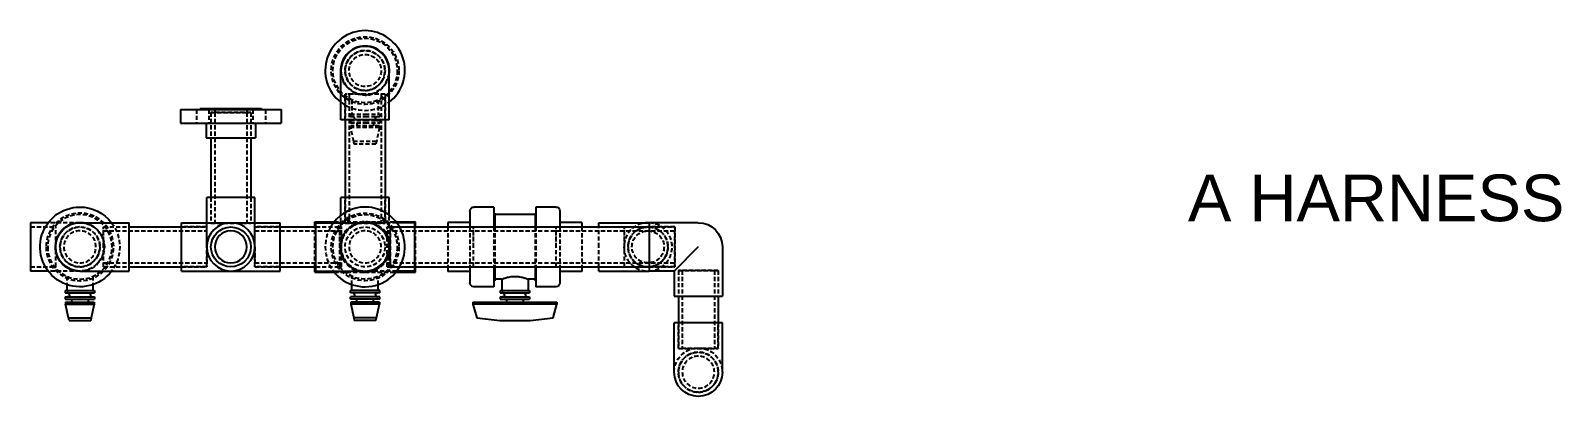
# Model space of a CAD drawing. Header units: inches. Extents: x 384 to 2495, y 344 to 1371.
# Drawn here: x 2058.9 to 2150.1, y 426.8 to 448.5 of the extents above; entities that cross this region are included whole.
import ezdxf

# ---------------------------------------------------------------- set-up
doc = ezdxf.new("R2010")
doc.units = ezdxf.units.IN
doc.header["$MEASUREMENT"] = 0
doc.linetypes.add('HIDDEN', pattern=[0.375, 0.25, -0.125])
doc.layers.add('HIDDEN', color=4, linetype='HIDDEN')
doc.layers.add('VISIBLE', color=7, linetype='Continuous')
doc.styles.get("Standard").update_dxf_attribs({"font": 'arial.ttf'})

msp = doc.modelspace()

# ---------------------------------------------------------------- linework, layer by layer
at = {"layer": 'HIDDEN'}
for p, q in [((2080.026, 444.744), (2077.651, 444.744)), ((2077.651, 444.744), (2077.651, 443.213)), ((2078.838, 444.744), (2077.651, 444.744)), ((2077.651, 443.213), (2077.651, 444.744)), ((2077.882, 444.744), (2077.882, 437.056)), ((2078.058, 444.396), (2078.058, 443.55)), ((2080.026, 444.744), (2078.838, 444.744)), ((2079.618, 444.396), (2079.618, 443.55)), ((2079.795, 444.744), (2079.795, 437.056)), ((2080.026, 444.744), (2080.026, 443.213)), ((2080.026, 443.213), (2080.026, 444.744)), ((2068.784, 443.832), (2068.784, 443.02)), ((2069.534, 443.832), (2069.534, 443.02)), ((2072.026, 443.645), (2069.651, 443.645)), ((2069.651, 443.645), (2069.651, 442.145)), ((2069.651, 443.645), (2071.678, 443.645)), ((2069.651, 443.645), (2069.651, 442.145)), ((2069.688, 443.895), (2069.688, 443.832)), ((2069.882, 443.832), (2069.882, 443.645)), ((2069.882, 443.645), (2069.882, 437.088)), ((2071.678, 443.645), (2072.026, 443.645)), ((2071.795, 443.832), (2071.795, 443.645)), ((2071.795, 443.645), (2071.795, 437.088)), ((2071.988, 443.895), (2071.988, 443.832)), ((2072.026, 443.645), (2072.026, 442.145)), ((2072.026, 443.645), (2072.026, 442.145)), ((2072.143, 443.832), (2072.143, 443.02)), ((2072.893, 443.832), (2072.893, 443.02)), ((2077.963, 443.55), (2078.838, 443.55)), ((2077.963, 443.55), (2077.963, 443.42)), ((2078.838, 443.55), (2079.713, 443.55)), ((2079.713, 443.55), (2079.713, 443.42)), ((2077.963, 443.42), (2078.838, 443.42)), ((2077.963, 443.17), (2078.838, 443.17)), ((2077.963, 443.17), (2077.963, 443.04)), ((2077.963, 443.04), (2078.838, 443.04)), ((2079.693, 442.86), (2077.983, 442.86)), ((2077.983, 442.75), (2077.983, 442.86)), ((2078.158, 441.928), (2077.983, 442.75)), ((2079.693, 442.75), (2077.983, 442.75)), ((2078.098, 443.42), (2078.088, 443.42)), ((2078.098, 443.17), (2078.088, 443.17)), ((2078.107, 443.419), (2078.098, 443.42)), ((2078.107, 443.171), (2078.098, 443.17)), ((2078.117, 443.417), (2078.107, 443.419)), ((2078.117, 443.173), (2078.107, 443.171)), ((2078.127, 443.414), (2078.117, 443.417)), ((2078.127, 443.176), (2078.117, 443.173)), ((2078.137, 443.41), (2078.127, 443.414)), ((2078.137, 443.18), (2078.127, 443.176)), ((2078.147, 443.405), (2078.137, 443.41)), ((2078.147, 443.185), (2078.137, 443.18)), ((2078.156, 443.4), (2078.147, 443.405)), ((2078.156, 443.19), (2078.147, 443.185)), ((2078.166, 443.393), (2078.156, 443.4)), ((2078.166, 443.197), (2078.156, 443.19)), ((2078.174, 443.386), (2078.166, 443.393)), ((2078.174, 443.204), (2078.166, 443.197)), ((2078.182, 443.378), (2078.174, 443.386)), ((2078.182, 443.212), (2078.174, 443.204)), ((2078.189, 443.369), (2078.182, 443.378)), ((2078.189, 443.221), (2078.182, 443.212)), ((2078.196, 443.359), (2078.189, 443.369)), ((2078.196, 443.231), (2078.189, 443.221)), ((2078.202, 443.348), (2078.196, 443.359)), ((2078.202, 443.242), (2078.196, 443.231)), ((2078.206, 443.337), (2078.202, 443.348)), ((2078.206, 443.253), (2078.202, 443.242)), ((2078.21, 443.325), (2078.206, 443.337)), ((2078.21, 443.265), (2078.206, 443.253)), ((2078.212, 443.313), (2078.21, 443.325)), ((2078.212, 443.277), (2078.21, 443.265)), ((2078.213, 443.301), (2078.212, 443.313)), ((2078.213, 443.289), (2078.212, 443.277)), ((2078.213, 443.301), (2078.213, 443.289)), ((2078.338, 443.04), (2078.338, 442.86)), ((2078.838, 443.42), (2079.713, 443.42)), ((2078.838, 443.17), (2079.713, 443.17)), ((2078.838, 443.04), (2079.713, 443.04)), ((2079.339, 443.04), (2079.339, 442.86)), ((2079.463, 443.301), (2079.465, 443.313)), ((2079.463, 443.301), (2079.463, 443.289)), ((2079.463, 443.289), (2079.465, 443.277)), ((2079.465, 443.313), (2079.467, 443.325)), ((2079.465, 443.277), (2079.467, 443.265)), ((2079.467, 443.325), (2079.47, 443.337)), ((2079.467, 443.265), (2079.47, 443.253)), ((2079.47, 443.337), (2079.475, 443.348)), ((2079.47, 443.253), (2079.475, 443.242)), ((2079.475, 443.348), (2079.481, 443.359)), ((2079.475, 443.242), (2079.481, 443.231)), ((2079.481, 443.359), (2079.487, 443.369)), ((2079.481, 443.231), (2079.487, 443.221)), ((2079.487, 443.369), (2079.495, 443.378)), ((2079.487, 443.221), (2079.495, 443.212)), ((2079.495, 443.378), (2079.503, 443.386)), ((2079.495, 443.212), (2079.503, 443.204)), ((2079.503, 443.386), (2079.511, 443.393)), ((2079.503, 443.204), (2079.511, 443.197)), ((2079.511, 443.393), (2079.52, 443.4)), ((2079.511, 443.197), (2079.52, 443.19)), ((2079.693, 442.75), (2079.519, 441.928)), ((2079.52, 443.4), (2079.53, 443.405)), ((2079.52, 443.19), (2079.53, 443.185)), ((2079.53, 443.405), (2079.54, 443.41)), ((2079.53, 443.185), (2079.54, 443.18)), ((2079.54, 443.41), (2079.55, 443.414)), ((2079.54, 443.18), (2079.55, 443.176)), ((2079.55, 443.414), (2079.56, 443.417)), ((2079.55, 443.176), (2079.56, 443.173)), ((2079.56, 443.417), (2079.57, 443.419)), ((2079.56, 443.173), (2079.57, 443.171)), ((2079.57, 443.419), (2079.579, 443.42)), ((2079.57, 443.171), (2079.579, 443.17)), ((2079.579, 443.42), (2079.588, 443.42)), ((2079.579, 443.17), (2079.588, 443.17)), ((2079.693, 442.86), (2079.693, 442.75)), ((2079.713, 443.17), (2079.713, 443.04)), ((2078.194, 441.76), (2078.158, 441.928)), ((2079.519, 441.928), (2078.158, 441.928)), ((2079.483, 441.76), (2078.194, 441.76)), ((2079.519, 441.928), (2079.483, 441.76)), ((2069.651, 438.588), (2069.651, 437.088)), ((2069.651, 438.588), (2069.651, 437.088)), ((2072.026, 438.588), (2072.026, 437.088)), ((2072.026, 438.588), (2072.026, 437.088)), ((2077.651, 438.588), (2077.651, 437.056)), ((2077.651, 437.056), (2077.651, 438.588)), ((2080.026, 438.588), (2080.026, 437.056)), ((2080.026, 437.056), (2080.026, 438.588)), ((2061.838, 437.088), (2059.948, 437.088)), ((2069.401, 437.088), (2069.651, 437.088)), ((2069.651, 437.088), (2072.026, 437.088)), ((2069.651, 437.088), (2069.651, 437.056)), ((2069.651, 437.056), (2069.651, 437.088)), ((2069.651, 437.088), (2072.026, 437.088)), ((2069.882, 437.088), (2069.882, 437.056)), ((2071.795, 437.088), (2071.795, 437.056)), ((2072.026, 437.088), (2072.026, 437.056)), ((2072.026, 437.056), (2072.026, 437.088)), ((2072.026, 437.088), (2072.276, 437.088)), ((2076.997, 437.15), (2078.838, 437.15)), ((2077.401, 435.65), (2077.401, 437.541)), ((2078.838, 437.15), (2080.68, 437.15)), ((2080.729, 437.088), (2078.838, 437.088)), ((2080.276, 436.838), (2080.276, 437.541)), ((2058.901, 436.838), (2060.401, 436.838)), ((2060.401, 435.65), (2060.401, 436.838)), ((2063.245, 434.463), (2063.245, 436.838)), ((2063.245, 436.838), (2064.776, 436.838)), ((2063.245, 435.65), (2063.245, 436.838)), ((2063.245, 436.838), (2064.776, 436.838)), ((2063.245, 436.607), (2069.401, 436.607)), ((2067.901, 436.838), (2069.401, 436.838)), ((2069.401, 436.838), (2067.901, 436.838)), ((2069.651, 437.056), (2072.026, 437.056)), ((2070.838, 437.056), (2069.651, 437.056)), ((2072.026, 437.056), (2070.838, 437.056)), ((2072.276, 436.838), (2073.776, 436.838)), ((2073.776, 436.838), (2072.276, 436.838)), ((2072.276, 436.607), (2077.432, 436.607)), ((2075.838, 435.65), (2075.838, 436.838)), ((2075.901, 436.838), (2077.432, 436.838)), ((2075.901, 436.838), (2077.432, 436.838)), ((2077.338, 434.463), (2077.338, 436.838)), ((2077.338, 435.65), (2077.338, 436.838)), ((2077.432, 434.463), (2077.432, 436.838)), ((2077.432, 435.65), (2077.432, 436.838)), ((2077.651, 437.056), (2080.026, 437.056)), ((2078.838, 437.056), (2077.651, 437.056)), ((2080.026, 437.056), (2078.838, 437.056)), ((2080.151, 434.463), (2080.151, 436.838)), ((2080.151, 436.838), (2081.776, 436.838)), ((2080.151, 436.607), (2097.297, 436.607)), ((2080.276, 435.65), (2080.276, 436.838)), ((2080.276, 436.838), (2081.776, 436.838)), ((2080.338, 436.838), (2080.338, 434.463)), ((2080.338, 435.65), (2080.338, 436.838)), ((2081.838, 435.65), (2081.838, 436.838)), ((2083.776, 436.838), (2083.776, 434.463)), ((2085.086, 436.838), (2085.086, 434.463)), ((2085.307, 434.463), (2085.307, 436.838)), ((2085.307, 435.65), (2085.307, 436.838)), ((2086.516, 436.838), (2086.516, 434.463)), ((2086.566, 436.838), (2086.566, 434.463)), ((2088.976, 436.838), (2088.976, 434.463)), ((2089.026, 436.838), (2089.026, 434.463)), ((2090.235, 434.463), (2090.235, 436.838)), ((2090.235, 435.65), (2090.235, 436.838)), ((2090.456, 436.838), (2090.456, 434.463)), ((2091.766, 436.838), (2091.766, 434.463)), ((2092.766, 435.65), (2092.766, 436.838)), ((2094.297, 434.463), (2094.297, 436.838)), ((2094.297, 435.65), (2094.297, 436.838)), ((2095.766, 436.838), (2097.297, 436.838)), ((2097.297, 436.838), (2095.766, 436.838)), ((2097.297, 435.65), (2097.297, 436.838)), ((2097.297, 436.838), (2097.297, 434.463)), ((2060.401, 434.463), (2060.401, 435.65)), ((2063.245, 434.463), (2063.245, 435.65)), ((2069.401, 434.463), (2069.401, 435.65)), ((2069.401, 435.65), (2069.401, 434.463)), ((2072.276, 434.463), (2072.276, 435.65)), ((2072.276, 435.65), (2072.276, 434.463)), ((2075.838, 434.463), (2075.838, 435.65)), ((2077.338, 434.463), (2077.338, 435.65)), ((2077.432, 434.463), (2077.432, 435.65)), ((2080.276, 434.463), (2080.276, 435.65)), ((2080.338, 434.463), (2080.338, 435.65)), ((2081.838, 434.463), (2081.838, 435.65)), ((2085.307, 434.463), (2085.307, 435.65)), ((2090.235, 434.463), (2090.235, 435.65)), ((2092.766, 434.463), (2092.766, 435.65)), ((2094.297, 434.463), (2094.297, 435.65)), ((2097.297, 434.463), (2097.297, 435.65)), ((2058.901, 434.463), (2060.401, 434.463)), ((2063.245, 434.694), (2069.401, 434.694)), ((2063.245, 434.463), (2064.776, 434.463)), ((2063.245, 434.463), (2064.776, 434.463)), ((2067.901, 434.463), (2069.401, 434.463)), ((2069.401, 434.463), (2067.901, 434.463)), ((2072.276, 434.694), (2077.432, 434.694)), ((2072.276, 434.463), (2073.776, 434.463)), ((2073.776, 434.463), (2072.276, 434.463)), ((2075.901, 434.463), (2077.432, 434.463)), ((2075.901, 434.463), (2077.432, 434.463)), ((2080.151, 434.694), (2097.297, 434.694)), ((2080.151, 434.463), (2081.776, 434.463)), ((2080.276, 434.463), (2081.776, 434.463)), ((2095.766, 434.463), (2097.297, 434.463)), ((2097.297, 434.463), (2095.766, 434.463)), ((2061.838, 434.213), (2059.948, 434.213)), ((2061.058, 433.896), (2061.058, 433.407)), ((2062.618, 433.896), (2062.618, 433.407)), ((2076.997, 434.15), (2078.838, 434.15)), ((2078.058, 433.407), (2078.058, 433.896)), ((2080.729, 434.213), (2078.838, 434.213)), ((2078.838, 434.15), (2080.68, 434.15)), ((2079.618, 433.407), (2079.618, 433.896)), ((2099.891, 434.244), (2097.516, 434.244)), ((2097.516, 434.244), (2097.516, 432.713)), ((2097.516, 434.244), (2099.891, 434.244)), ((2097.516, 434.244), (2097.516, 432.713)), ((2097.747, 434.244), (2097.747, 429.597)), ((2099.66, 434.244), (2099.66, 429.597)), ((2099.891, 434.244), (2099.891, 432.713)), ((2099.891, 434.244), (2099.891, 432.713)), ((2097.516, 431.129), (2097.516, 429.597)), ((2097.516, 429.597), (2097.516, 431.129)), ((2099.891, 431.129), (2099.891, 429.597)), ((2099.891, 429.597), (2099.891, 431.129)), ((2097.516, 429.597), (2099.891, 429.597)), ((2098.703, 429.597), (2097.516, 429.597)), ((2099.891, 429.597), (2098.703, 429.597))]:
    msp.add_line(p, q, dxfattribs=at)
for centre, radius in [((2078.838, 446.15), 2.016), ((2078.838, 446.15), 1.92), ((2078.838, 446.15), 1.188), ((2078.838, 446.15), 0.957), ((2078.838, 435.65), 2.016), ((2078.838, 435.65), 1.92), ((2061.838, 435.65), 1.188), ((2078.838, 435.65), 1.188), ((2078.838, 435.65), 1.188), ((2095.703, 435.65), 1.188), ((2095.703, 435.65), 0.957), ((2098.703, 428.191), 1.188)]:
    msp.add_circle(centre, radius, dxfattribs=at)
at = {"layer": 'HIDDEN', "extrusion": (0, 0, -1)}
for centre, radius in [((-2078.838, 446.15), 1.188), ((-2061.838, 435.65), 2.016), ((-2061.838, 435.65), 1.92), ((-2078.838, 435.65), 1.5), ((-2061.838, 435.65), 1.188), ((-2061.838, 435.65), 0.957), ((-2078.838, 435.65), 0.957), ((-2095.703, 435.65), 1.188), ((-2098.703, 428.191), 1.188), ((-2098.703, 428.191), 0.957)]:
    msp.add_circle(centre, radius, dxfattribs=at)
at = {"layer": 'HIDDEN'}
for centre, radius, start, end in [((2078.838, 446.15), 1.438, 180, 0), ((2078.838, 446.15), 1.46, 190.07191, 349.92809), ((2078.838, 446.15), 2.375, 232.75222, 307.24778), ((2078.838, 435.65), 2.375, 142.75222, 217.24778), ((2078.838, 435.65), 1.46, 100.07191, 259.92809), ((2078.838, 435.65), 1.438, 90, 270), ((2095.703, 435.65), 1.438, 90, 270), ((2095.703, 435.65), 1.438, 272.49191, 87.50809)]:
    msp.add_arc(centre, radius, start, end, dxfattribs=at)
at = {"layer": 'HIDDEN', "extrusion": (0, 0, -1)}
for centre, radius, start, end in [((-2061.838, 435.65), 1.438, 90, 270), ((-2061.838, 435.65), 1.46, 100.07191, 259.92809), ((-2061.838, 435.65), 2.375, 142.75222, 217.24778), ((-2098.703, 428.191), 1.438, 0, 180)]:
    msp.add_arc(centre, radius, start, end, dxfattribs=at)
at = {"layer": 'VISIBLE'}
for p, q in [((2077.401, 443.213), (2077.401, 446.15)), ((2080.276, 443.213), (2080.276, 446.15)), ((2067.838, 443.832), (2072.96, 443.832)), ((2067.838, 443.832), (2067.838, 443.02)), ((2069.003, 443.895), (2072.136, 443.895)), ((2069.003, 443.895), (2069.003, 443.832)), ((2072.136, 443.895), (2072.673, 443.895)), ((2072.673, 443.895), (2072.673, 443.832)), ((2072.96, 443.832), (2073.838, 443.832)), ((2073.838, 443.832), (2073.838, 443.02)), ((2067.838, 443.02), (2072.96, 443.02)), ((2069.37, 443.02), (2069.37, 442.145)), ((2072.307, 443.02), (2072.307, 442.145)), ((2072.96, 443.02), (2073.838, 443.02)), ((2078.838, 443.213), (2077.401, 443.213)), ((2077.651, 443.213), (2077.651, 438.588)), ((2080.276, 443.213), (2078.838, 443.213)), ((2080.026, 443.213), (2080.026, 438.588)), ((2069.37, 442.145), (2071.877, 442.145)), ((2069.651, 442.145), (2069.651, 438.588)), ((2071.877, 442.145), (2072.307, 442.145)), ((2072.026, 442.145), (2072.026, 438.588)), ((2072.276, 438.588), (2069.401, 438.588)), ((2069.401, 435.65), (2069.401, 438.588)), ((2072.276, 435.65), (2072.276, 438.588)), ((2078.838, 438.588), (2077.401, 438.588)), ((2077.401, 437.541), (2077.401, 438.588)), ((2080.276, 438.588), (2078.838, 438.588)), ((2080.276, 437.541), (2080.276, 438.588)), ((2086.516, 438.025), (2085.323, 438.025)), ((2086.516, 438.025), (2086.516, 436.838)), ((2089.026, 438.025), (2089.026, 436.838)), ((2090.218, 438.025), (2089.026, 438.025)), ((2058.901, 437.088), (2058.901, 435.65)), ((2059.948, 437.088), (2058.901, 437.088)), ((2061.838, 437.088), (2064.776, 437.088)), ((2064.776, 435.65), (2064.776, 437.088)), ((2067.901, 435.65), (2067.901, 437.088)), ((2067.901, 437.088), (2069.401, 437.088)), ((2072.276, 437.088), (2073.776, 437.088)), ((2073.776, 435.65), (2073.776, 437.088)), ((2075.838, 436.838), (2075.838, 437.15)), ((2075.838, 437.15), (2076.997, 437.15)), ((2075.901, 435.65), (2075.901, 437.088)), ((2075.901, 437.088), (2078.838, 437.088)), ((2080.68, 437.15), (2081.838, 437.15)), ((2081.776, 437.088), (2080.729, 437.088)), ((2081.776, 437.088), (2081.776, 435.65)), ((2081.838, 436.838), (2081.838, 437.15)), ((2083.776, 437.11), (2083.776, 436.838)), ((2085.086, 437.11), (2083.776, 437.11)), ((2085.086, 437.788), (2085.086, 436.838)), ((2086.566, 437.666), (2086.516, 437.666)), ((2086.566, 437.666), (2086.566, 436.838)), ((2088.976, 437.57), (2086.566, 437.57)), ((2088.976, 437.666), (2088.976, 436.838)), ((2089.026, 437.666), (2088.976, 437.666)), ((2090.456, 437.788), (2090.456, 436.838)), ((2091.766, 437.11), (2090.456, 437.11)), ((2091.766, 437.11), (2091.766, 436.838)), ((2092.766, 436.838), (2092.766, 437.088)), ((2092.766, 437.088), (2095.703, 437.088)), ((2095.766, 437.088), (2095.766, 434.213)), ((2098.703, 437.088), (2095.766, 437.088)), ((2064.776, 436.838), (2067.901, 436.838)), ((2073.776, 436.838), (2075.901, 436.838)), ((2081.776, 436.838), (2095.766, 436.838)), ((2058.901, 435.65), (2058.901, 434.213)), ((2064.776, 434.213), (2064.776, 435.65)), ((2067.901, 434.213), (2067.901, 435.65)), ((2073.776, 434.213), (2073.776, 435.65)), ((2075.901, 434.213), (2075.901, 435.65)), ((2081.776, 435.65), (2081.776, 434.213)), ((2098.703, 435.65), (2097.266, 434.213)), ((2100.141, 435.65), (2100.141, 432.713)), ((2064.776, 434.463), (2067.901, 434.463)), ((2073.776, 434.463), (2075.901, 434.463)), ((2075.838, 434.15), (2075.838, 434.463)), ((2081.776, 434.463), (2095.766, 434.463)), ((2081.838, 434.15), (2081.838, 434.463)), ((2083.776, 434.463), (2083.776, 434.19)), ((2085.086, 434.463), (2085.086, 433.513)), ((2086.516, 434.463), (2086.516, 433.275)), ((2086.566, 434.463), (2086.566, 433.634)), ((2088.976, 434.463), (2088.976, 433.634)), ((2089.026, 434.463), (2089.026, 433.275)), ((2090.456, 434.463), (2090.456, 433.513)), ((2091.766, 434.463), (2091.766, 434.19)), ((2092.766, 434.213), (2092.766, 434.463)), ((2059.948, 434.213), (2058.901, 434.213)), ((2061.838, 434.213), (2064.776, 434.213)), ((2067.901, 434.213), (2073.776, 434.213)), ((2075.838, 434.15), (2076.997, 434.15)), ((2075.901, 434.213), (2078.838, 434.213)), ((2080.68, 434.15), (2081.838, 434.15)), ((2081.776, 434.213), (2080.729, 434.213)), ((2085.086, 434.19), (2083.776, 434.19)), ((2086.566, 433.634), (2086.516, 433.634)), ((2086.991, 433.73), (2086.566, 433.73)), ((2086.991, 433.73), (2086.991, 433.05)), ((2088.551, 433.73), (2088.551, 433.05)), ((2088.976, 433.73), (2088.551, 433.73)), ((2089.026, 433.634), (2088.976, 433.634)), ((2091.766, 434.19), (2090.456, 434.19)), ((2092.766, 434.213), (2095.703, 434.213)), ((2097.266, 434.213), (2095.766, 434.213)), ((2097.266, 434.213), (2097.266, 432.713)), ((2060.963, 433.05), (2062.713, 433.05)), ((2060.963, 433.05), (2060.963, 432.92)), ((2060.963, 432.92), (2062.713, 432.92)), ((2060.963, 432.67), (2062.713, 432.67)), ((2060.963, 432.67), (2060.963, 432.54)), ((2060.963, 432.54), (2062.713, 432.54)), ((2061.058, 433.407), (2061.058, 433.05)), ((2061.098, 432.92), (2061.088, 432.92)), ((2061.098, 432.67), (2061.088, 432.67)), ((2061.107, 432.919), (2061.098, 432.92)), ((2061.107, 432.671), (2061.098, 432.67)), ((2061.117, 432.917), (2061.107, 432.919)), ((2061.117, 432.673), (2061.107, 432.671)), ((2061.127, 432.914), (2061.117, 432.917)), ((2061.127, 432.676), (2061.117, 432.673)), ((2061.137, 432.91), (2061.127, 432.914)), ((2061.137, 432.68), (2061.127, 432.676)), ((2061.147, 432.905), (2061.137, 432.91)), ((2061.147, 432.685), (2061.137, 432.68)), ((2061.156, 432.9), (2061.147, 432.905)), ((2061.156, 432.69), (2061.147, 432.685)), ((2061.166, 432.893), (2061.156, 432.9)), ((2061.166, 432.697), (2061.156, 432.69)), ((2061.174, 432.886), (2061.166, 432.893)), ((2061.174, 432.704), (2061.166, 432.697)), ((2061.182, 432.878), (2061.174, 432.886)), ((2061.182, 432.712), (2061.174, 432.704)), ((2061.189, 432.869), (2061.182, 432.878)), ((2061.189, 432.721), (2061.182, 432.712)), ((2061.196, 432.859), (2061.189, 432.869)), ((2061.196, 432.731), (2061.189, 432.721)), ((2061.202, 432.848), (2061.196, 432.859)), ((2061.202, 432.742), (2061.196, 432.731)), ((2061.206, 432.837), (2061.202, 432.848)), ((2061.206, 432.753), (2061.202, 432.742)), ((2061.21, 432.825), (2061.206, 432.837)), ((2061.21, 432.765), (2061.206, 432.753)), ((2061.212, 432.813), (2061.21, 432.825)), ((2061.212, 432.777), (2061.21, 432.765)), ((2061.213, 432.801), (2061.212, 432.813)), ((2061.213, 432.789), (2061.212, 432.777)), ((2061.213, 432.801), (2061.213, 432.789)), ((2061.338, 432.54), (2061.338, 432.36)), ((2062.339, 432.54), (2062.339, 432.36)), ((2062.463, 432.801), (2062.465, 432.813)), ((2062.463, 432.801), (2062.463, 432.789)), ((2062.463, 432.789), (2062.465, 432.777)), ((2062.465, 432.813), (2062.467, 432.825)), ((2062.465, 432.777), (2062.467, 432.765)), ((2062.467, 432.825), (2062.47, 432.837)), ((2062.467, 432.765), (2062.47, 432.753)), ((2062.47, 432.837), (2062.475, 432.848)), ((2062.47, 432.753), (2062.475, 432.742)), ((2062.475, 432.848), (2062.481, 432.859)), ((2062.475, 432.742), (2062.481, 432.731)), ((2062.481, 432.859), (2062.487, 432.869)), ((2062.481, 432.731), (2062.487, 432.721)), ((2062.487, 432.869), (2062.495, 432.878)), ((2062.487, 432.721), (2062.495, 432.712)), ((2062.495, 432.878), (2062.503, 432.886)), ((2062.495, 432.712), (2062.503, 432.704)), ((2062.503, 432.886), (2062.511, 432.893)), ((2062.503, 432.704), (2062.511, 432.697)), ((2062.511, 432.893), (2062.52, 432.9)), ((2062.511, 432.697), (2062.52, 432.69)), ((2062.52, 432.9), (2062.53, 432.905)), ((2062.52, 432.69), (2062.53, 432.685)), ((2062.53, 432.905), (2062.54, 432.91)), ((2062.53, 432.685), (2062.54, 432.68)), ((2062.54, 432.91), (2062.55, 432.914)), ((2062.54, 432.68), (2062.55, 432.676)), ((2062.55, 432.914), (2062.56, 432.917)), ((2062.55, 432.676), (2062.56, 432.673)), ((2062.56, 432.917), (2062.57, 432.919)), ((2062.56, 432.673), (2062.57, 432.671)), ((2062.57, 432.919), (2062.579, 432.92)), ((2062.57, 432.671), (2062.579, 432.67)), ((2062.579, 432.92), (2062.588, 432.92)), ((2062.579, 432.67), (2062.588, 432.67)), ((2062.618, 433.407), (2062.618, 433.05)), ((2062.713, 433.05), (2062.713, 432.92)), ((2062.713, 432.67), (2062.713, 432.54)), ((2079.713, 433.05), (2077.963, 433.05)), ((2077.963, 432.92), (2077.963, 433.05)), ((2079.713, 432.92), (2077.963, 432.92)), ((2079.713, 432.67), (2077.963, 432.67)), ((2077.963, 432.54), (2077.963, 432.67)), ((2079.713, 432.54), (2077.963, 432.54)), ((2078.058, 433.05), (2078.058, 433.407)), ((2078.098, 432.92), (2078.088, 432.92)), ((2078.098, 432.67), (2078.088, 432.67)), ((2078.107, 432.919), (2078.098, 432.92)), ((2078.107, 432.671), (2078.098, 432.67)), ((2078.117, 432.917), (2078.107, 432.919)), ((2078.117, 432.673), (2078.107, 432.671)), ((2078.127, 432.914), (2078.117, 432.917)), ((2078.127, 432.676), (2078.117, 432.673)), ((2078.137, 432.91), (2078.127, 432.914)), ((2078.137, 432.68), (2078.127, 432.676)), ((2078.147, 432.905), (2078.137, 432.91)), ((2078.147, 432.685), (2078.137, 432.68)), ((2078.156, 432.9), (2078.147, 432.905)), ((2078.156, 432.69), (2078.147, 432.685)), ((2078.166, 432.893), (2078.156, 432.9)), ((2078.166, 432.697), (2078.156, 432.69)), ((2078.174, 432.886), (2078.166, 432.893)), ((2078.174, 432.704), (2078.166, 432.697)), ((2078.182, 432.878), (2078.174, 432.886)), ((2078.182, 432.712), (2078.174, 432.704)), ((2078.189, 432.869), (2078.182, 432.878)), ((2078.189, 432.721), (2078.182, 432.712)), ((2078.196, 432.859), (2078.189, 432.869)), ((2078.196, 432.731), (2078.189, 432.721)), ((2078.202, 432.848), (2078.196, 432.859)), ((2078.202, 432.742), (2078.196, 432.731)), ((2078.206, 432.837), (2078.202, 432.848)), ((2078.206, 432.753), (2078.202, 432.742)), ((2078.21, 432.825), (2078.206, 432.837)), ((2078.21, 432.765), (2078.206, 432.753)), ((2078.212, 432.813), (2078.21, 432.825)), ((2078.212, 432.777), (2078.21, 432.765)), ((2078.213, 432.801), (2078.212, 432.813)), ((2078.213, 432.789), (2078.212, 432.777)), ((2078.213, 432.789), (2078.213, 432.801)), ((2078.338, 432.36), (2078.338, 432.54)), ((2079.339, 432.36), (2079.339, 432.54)), ((2079.463, 432.801), (2079.465, 432.813)), ((2079.463, 432.789), (2079.463, 432.801)), ((2079.463, 432.789), (2079.465, 432.777)), ((2079.465, 432.813), (2079.467, 432.825)), ((2079.465, 432.777), (2079.467, 432.765)), ((2079.467, 432.825), (2079.47, 432.837)), ((2079.467, 432.765), (2079.47, 432.753)), ((2079.47, 432.837), (2079.475, 432.848)), ((2079.47, 432.753), (2079.475, 432.742)), ((2079.475, 432.848), (2079.481, 432.859)), ((2079.475, 432.742), (2079.481, 432.731)), ((2079.481, 432.859), (2079.487, 432.869)), ((2079.481, 432.731), (2079.487, 432.721)), ((2079.487, 432.869), (2079.495, 432.878)), ((2079.487, 432.721), (2079.495, 432.712)), ((2079.495, 432.878), (2079.503, 432.886)), ((2079.495, 432.712), (2079.503, 432.704)), ((2079.503, 432.886), (2079.511, 432.893)), ((2079.503, 432.704), (2079.511, 432.697)), ((2079.511, 432.893), (2079.52, 432.9)), ((2079.511, 432.697), (2079.52, 432.69)), ((2079.52, 432.9), (2079.53, 432.905)), ((2079.52, 432.69), (2079.53, 432.685)), ((2079.53, 432.905), (2079.54, 432.91)), ((2079.53, 432.685), (2079.54, 432.68)), ((2079.54, 432.91), (2079.55, 432.914)), ((2079.54, 432.68), (2079.55, 432.676)), ((2079.55, 432.914), (2079.56, 432.917)), ((2079.55, 432.676), (2079.56, 432.673)), ((2079.56, 432.917), (2079.57, 432.919)), ((2079.56, 432.673), (2079.57, 432.671)), ((2079.57, 432.919), (2079.579, 432.92)), ((2079.57, 432.671), (2079.579, 432.67)), ((2079.579, 432.92), (2079.588, 432.92)), ((2079.579, 432.67), (2079.588, 432.67)), ((2079.618, 433.05), (2079.618, 433.407)), ((2079.713, 432.92), (2079.713, 433.05)), ((2079.713, 432.54), (2079.713, 432.67)), ((2086.516, 433.275), (2085.323, 433.275)), ((2086.896, 433.05), (2088.646, 433.05)), ((2086.896, 433.05), (2086.896, 432.92)), ((2086.896, 432.92), (2088.646, 432.92)), ((2086.896, 432.67), (2088.646, 432.67)), ((2086.896, 432.67), (2086.896, 432.54)), ((2086.896, 432.54), (2088.646, 432.54)), ((2087.03, 432.92), (2087.021, 432.92)), ((2087.03, 432.67), (2087.021, 432.67)), ((2087.04, 432.919), (2087.03, 432.92)), ((2087.04, 432.671), (2087.03, 432.67)), ((2087.049, 432.917), (2087.04, 432.919)), ((2087.049, 432.673), (2087.04, 432.671)), ((2087.059, 432.914), (2087.049, 432.917)), ((2087.059, 432.676), (2087.049, 432.673)), ((2087.07, 432.91), (2087.059, 432.914)), ((2087.07, 432.68), (2087.059, 432.676)), ((2087.079, 432.905), (2087.07, 432.91)), ((2087.079, 432.685), (2087.07, 432.68)), ((2087.089, 432.9), (2087.079, 432.905)), ((2087.089, 432.69), (2087.079, 432.685)), ((2087.098, 432.893), (2087.089, 432.9)), ((2087.098, 432.697), (2087.089, 432.69)), ((2087.107, 432.886), (2087.098, 432.893)), ((2087.107, 432.704), (2087.098, 432.697)), ((2087.114, 432.878), (2087.107, 432.886)), ((2087.114, 432.712), (2087.107, 432.704)), ((2087.122, 432.869), (2087.114, 432.878)), ((2087.122, 432.721), (2087.114, 432.712)), ((2087.128, 432.859), (2087.122, 432.869)), ((2087.128, 432.731), (2087.122, 432.721)), ((2087.134, 432.848), (2087.128, 432.859)), ((2087.134, 432.742), (2087.128, 432.731)), ((2087.139, 432.837), (2087.134, 432.848)), ((2087.139, 432.753), (2087.134, 432.742)), ((2087.142, 432.825), (2087.139, 432.837)), ((2087.142, 432.765), (2087.139, 432.753)), ((2087.145, 432.813), (2087.142, 432.825)), ((2087.145, 432.777), (2087.142, 432.765)), ((2087.146, 432.801), (2087.145, 432.813)), ((2087.146, 432.789), (2087.145, 432.777)), ((2087.146, 432.801), (2087.146, 432.789)), ((2087.27, 432.54), (2087.27, 432.36)), ((2088.271, 432.54), (2088.271, 432.36)), ((2088.396, 432.801), (2088.397, 432.813)), ((2088.396, 432.801), (2088.396, 432.789)), ((2088.396, 432.789), (2088.397, 432.777)), ((2088.397, 432.813), (2088.399, 432.825)), ((2088.397, 432.777), (2088.399, 432.765)), ((2088.399, 432.825), (2088.403, 432.837)), ((2088.399, 432.765), (2088.403, 432.753)), ((2088.403, 432.837), (2088.408, 432.848)), ((2088.403, 432.753), (2088.408, 432.742)), ((2088.408, 432.848), (2088.413, 432.859)), ((2088.408, 432.742), (2088.413, 432.731)), ((2088.413, 432.859), (2088.42, 432.869)), ((2088.413, 432.731), (2088.42, 432.721)), ((2088.42, 432.869), (2088.427, 432.878)), ((2088.42, 432.721), (2088.427, 432.712)), ((2088.427, 432.878), (2088.435, 432.886)), ((2088.427, 432.712), (2088.435, 432.704)), ((2088.435, 432.886), (2088.444, 432.893)), ((2088.435, 432.704), (2088.444, 432.697)), ((2088.444, 432.893), (2088.453, 432.9)), ((2088.444, 432.697), (2088.453, 432.69)), ((2088.453, 432.9), (2088.462, 432.905)), ((2088.453, 432.69), (2088.462, 432.685)), ((2088.462, 432.905), (2088.472, 432.91)), ((2088.462, 432.685), (2088.472, 432.68)), ((2088.472, 432.91), (2088.482, 432.914)), ((2088.472, 432.68), (2088.482, 432.676)), ((2088.482, 432.914), (2088.492, 432.917)), ((2088.482, 432.676), (2088.492, 432.673)), ((2088.492, 432.917), (2088.502, 432.919)), ((2088.492, 432.673), (2088.502, 432.671)), ((2088.502, 432.919), (2088.512, 432.92)), ((2088.502, 432.671), (2088.512, 432.67)), ((2088.512, 432.92), (2088.521, 432.92)), ((2088.512, 432.67), (2088.521, 432.67)), ((2088.646, 433.05), (2088.646, 432.92)), ((2088.646, 432.67), (2088.646, 432.54)), ((2090.218, 433.275), (2089.026, 433.275)), ((2097.266, 432.713), (2100.141, 432.713)), ((2097.516, 432.713), (2097.516, 431.129)), ((2099.891, 432.713), (2099.891, 431.129)), ((2060.983, 432.36), (2062.693, 432.36)), ((2060.983, 432.36), (2060.983, 432.25)), ((2060.983, 432.25), (2062.693, 432.25)), ((2061.158, 431.428), (2060.983, 432.25)), ((2062.693, 432.25), (2062.519, 431.428)), ((2062.693, 432.36), (2062.693, 432.25)), ((2079.693, 432.36), (2077.983, 432.36)), ((2077.983, 432.36), (2077.983, 432.25)), ((2077.983, 432.25), (2078.158, 431.428)), ((2079.693, 432.25), (2077.983, 432.25)), ((2079.519, 431.428), (2079.693, 432.25)), ((2079.693, 432.36), (2079.693, 432.25)), ((2085.271, 432.36), (2090.271, 432.36)), ((2085.271, 432.36), (2085.271, 432.25)), ((2085.271, 432.25), (2085.491, 431.428)), ((2090.271, 432.25), (2085.271, 432.25)), ((2090.051, 431.428), (2090.271, 432.25)), ((2090.271, 432.36), (2090.271, 432.25)), ((2061.194, 431.26), (2061.158, 431.428)), ((2061.158, 431.428), (2062.519, 431.428)), ((2061.194, 431.26), (2062.483, 431.26)), ((2062.519, 431.428), (2062.483, 431.26)), ((2078.158, 431.428), (2078.194, 431.26)), ((2079.519, 431.428), (2078.158, 431.428)), ((2079.483, 431.26), (2078.194, 431.26)), ((2079.483, 431.26), (2079.519, 431.428)), ((2085.491, 431.428), (2086.862, 431.26)), ((2086.862, 431.26), (2088.68, 431.26)), ((2088.68, 431.26), (2090.051, 431.428)), ((2098.703, 431.129), (2097.266, 431.129)), ((2097.266, 428.191), (2097.266, 431.129)), ((2100.141, 431.129), (2098.703, 431.129)), ((2100.141, 428.191), (2100.141, 431.129))]:
    msp.add_line(p, q, dxfattribs=at)
at = {"layer": 'VISIBLE', "extrusion": (0, 0, -1)}
for radius in [1.438, 0.957]:
    msp.add_circle((-2070.838, 435.65), radius, dxfattribs=at)
at = {"layer": 'VISIBLE'}
msp.add_circle((2070.838, 435.65), 1.188, dxfattribs=at)
for centre, radius, start, end in [((2078.838, 446.15), 2.375, 90, 232.75222), ((2078.838, 446.15), 2.375, 307.24778, 90), ((2078.838, 446.15), 1.46, 90, 190.07191), ((2078.838, 446.15), 1.438, 0, 180), ((2078.838, 446.15), 1.46, 349.92809, 90), ((2078.838, 435.65), 2.375, 90, 142.75222), ((2078.838, 435.65), 2.375, 217.24778, 90), ((2078.838, 435.65), 1.46, 90, 100.07191), ((2078.838, 435.65), 1.46, 259.92809, 90), ((2078.838, 435.65), 1.438, 270, 90), ((2095.703, 435.65), 1.438, 87.50809, 90), ((2095.703, 435.65), 1.438, 270, 272.49191)]:
    msp.add_arc(centre, radius, start, end, dxfattribs=at)
at = {"layer": 'VISIBLE', "extrusion": (0, 0, -1)}
for centre, radius, start, end in [((-2061.838, 435.65), 2.375, 217.24778, 90), ((-2061.838, 435.65), 2.375, 90, 142.75222), ((-2085.323, 437.788), 0.238, 0, 90), ((-2090.218, 437.788), 0.238, 90, 180), ((-2061.838, 435.65), 1.46, 259.92809, 90), ((-2061.838, 435.65), 1.438, 270, 90), ((-2061.838, 435.65), 1.46, 90, 100.07191), ((-2098.703, 435.65), 1.438, 90, 180), ((-2085.323, 433.513), 0.238, 270, 360), ((-2090.218, 433.513), 0.238, 180, 270), ((-2098.703, 428.191), 1.438, 180, 0)]:
    msp.add_arc(centre, radius, start, end, dxfattribs=at)
at = {"layer": 'VISIBLE'}
for points, knots in [([(2086.991, 433.73), (2086.991, 433.73), (2087.011, 433.738), (2087.091, 433.769), (2087.151, 433.79), (2087.288, 433.832), (2087.375, 433.854), (2087.567, 433.886), (2087.672, 433.896), (2087.771, 433.896)], [3.57108, 3.57108, 3.57108, 3.57108, 3.868508, 3.868508, 4.165937, 4.165937, 4.463688, 4.463688, 4.761439, 4.761439, 4.761439, 4.761439]), ([(2087.771, 433.896), (2087.87, 433.896), (2087.975, 433.886), (2088.167, 433.854), (2088.254, 433.832), (2088.391, 433.79), (2088.451, 433.769), (2088.531, 433.738), (2088.551, 433.73), (2088.551, 433.73)], [0, 0, 0, 0, 0.297751, 0.297751, 0.595502, 0.595502, 0.892931, 0.892931, 1.19036, 1.19036, 1.19036, 1.19036])]:
    msp.add_open_spline(points, degree=3, knots=knots, dxfattribs=at)

# ---------------------------------------------------------------- texts
at = {"layer": 'VISIBLE', "insert": (2127.889, 439.959), "char_height": 2.7796, "attachment_point": 1}
msp.add_mtext_dynamic_manual_height_columns('A HARNESS', width=33.26656, gutter_width=1, heights=[0], dxfattribs=at)

doc.saveas('drawing.dxf')
